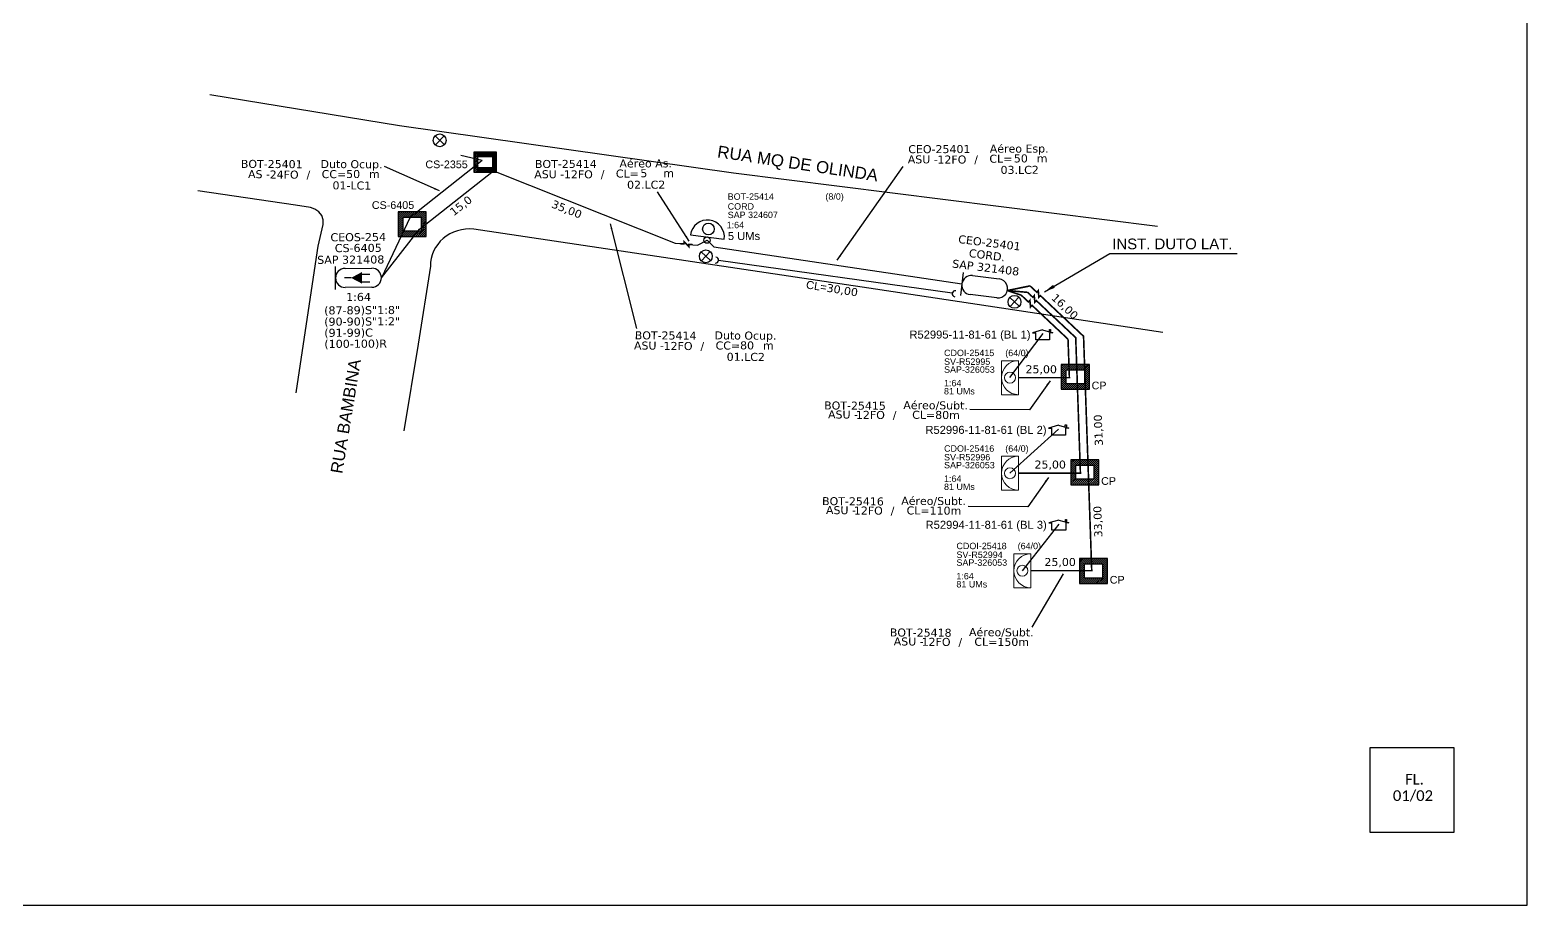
# Model space of a CAD drawing. Extents: x -4 to 1788, y 1 to 595.
# Drawn here: x 416.7 to 837.2, y 1.3 to 247 of the extents above; entities that cross this region are included whole.
import ezdxf
from ezdxf.enums import TextEntityAlignment as Align

# ---------------------------------------------------------------- set-up
doc = ezdxf.new("R2010")
doc.units = 0
for name, color, linetype in [('10.1-Caixas Subterrâneas', 5, 'Continuous'), ('20.4-CEOS', 1, 'Continuous'), ('20.5-CEO', 1, 'Continuous'), ('CAP a instalar', 1, 'Continuous'), ('label_cabos', 7, 'Continuous'), ('QUADRA', 7, 'Continuous'), ('Subida Lateral', 5, 'Continuous'), ('surveys', 7, 'Continuous'), ('surveys legendas', 7, 'Continuous')]:
    doc.layers.add(name, color=color, linetype=linetype)
for name, color, linetype, lineweight in [("20.0-LEGENDA DOS CDO'S", 1, 'Continuous', 0), ('20.1-CDO_INTERIOR', 1, 'Continuous', 0), ('20.6-CORDOALHA_SUPORTE', 7, 'Continuous', 25), ('CORDOALHA_SUPORTE', 7, 'Continuous', 25), ('Segmento Logradouro Texto', 238, 'Continuous', 0)]:
    doc.layers.add(name, color=color, linetype=linetype, lineweight=lineweight)
doc.layers.add('DROP DE CLIENTE', color=140, linetype='Continuous', plot=False)
doc.styles.add('ARIAL', font='arial.ttf')
doc.styles.add('DIGICADE', font='arial.ttf')
doc.styles.add('ROMANS', font='arial.ttf')
doc.styles.add('siredit', font='verdana.ttf')
doc.styles.add('WMF-Calibri0', font='calibri.ttf')
doc.linetypes.add('FENCELINE1', pattern='A,0.25,-0.1,[133,ltypeshp.shx,S=0.1,R=0,X=-0.1,Y=0],-0.1,1', length=1.45)
doc.dimstyles.new('CC', dxfattribs={"dimtxt": 1, "dimasz": 2, "dimexe": 0.18, "dimexo": 0.0625, "dimgap": 0.09, "dimtad": 0, "dimdec": 0, "dimrnd": 1, "dimzin": 0, "dimdsep": 46, "dimtxsty": 'siredit', "dimblk": 'NONE', "dimcen": 0, "dimse1": 1, "dimse2": 1, "dimsd1": 1, "dimsd2": 1, "dimclrt": 7, "dimadec": 0, "dimazin": 0, "dimtfac": 1, "dimtdec": 0, "dimtofl": 0, "dimtmove": 0, "dimatfit": 3, "dimfxl": 0, "dimtolj": 1, "dimtzin": 0, "dimarcsym": 0})
doc.dimstyles.new('CL', dxfattribs={"dimtxt": 1, "dimasz": 2, "dimexe": 0.18, "dimexo": 0.0625, "dimgap": 0.09, "dimtad": 0, "dimdec": 0, "dimrnd": 1, "dimzin": 0, "dimdsep": 46, "dimtxsty": 'siredit', "dimblk": 'NONE', "dimcen": 0, "dimse1": 1, "dimse2": 1, "dimsd1": 1, "dimsd2": 1, "dimclrt": 7, "dimadec": 0, "dimazin": 0, "dimtfac": 1, "dimtdec": 0, "dimtofl": 0, "dimtmove": 0, "dimatfit": 3, "dimfxl": 0, "dimtolj": 1, "dimtzin": 0, "dimarcsym": 0})

# ---------------------------------------------------------------- blocks, each defined once
blk = doc.blocks.new('SURVEY_SURVEY')
for p, q in [((0, 0.0000127), (-0.0000126, 0.000009)), ((-0.0000126, 0.000009), (-0.0000086, 0.000009)), ((-0.0000086, 0), (-0.0000086, 0.000009)), ((0.0000086, 0), (-0.0000086, 0)), ((0, 0.0000127), (0.0000126, 0.000009)), ((0.0000084, 0.0000132), (0.0000098, 0.0000132)), ((0.0000084, 0.0000103), (0.0000084, 0.0000132)), ((0.0000126, 0.000009), (0.0000086, 0.000009)), ((0.0000086, 0.000009), (0.0000086, 0)), ((0.0000098, 0.0000132), (0.0000098, 0.0000099))]:
    blk.add_line(p, q)
blk = doc.blocks.new('*X47')
at = {"color": 0, "linetype": 'Continuous'}
for p, q in [((-1.25, 0.34099), (-0.49099, 1.1)), ((-1.25, 0.517767), (-0.667767, 1.1)), ((-1.25, 0.694544), (-0.844544, 1.1)), ((-1.25, 0.87132), (-1.02132, 1.1)), ((-1.25, 1.048097), (-1.198097, 1.1)), ((-1.25, 0.164214), (-0.8035, 0.610714)), ((-1.25, -0.012563), (-0.8035, 0.433937)), ((-1.25, -0.18934), (-0.8035, 0.25716)), ((-1.25, -0.366117), (-0.8035, 0.080383)), ((-0.789214, 0.625), (-0.314214, 1.1)), ((-0.612437, 0.625), (-0.137437, 1.1)), ((-0.43566, 0.625), (0.03934, 1.1)), ((-0.258883, 0.625), (0.216117, 1.1)), ((-0.082107, 0.625), (0.392893, 1.1)), ((0.09467, 0.625), (0.56967, 1.1)), ((0.271447, 0.625), (0.746447, 1.1)), ((0.448223, 0.625), (0.923223, 1.1)), ((0.625, 0.625), (1.1, 1.1)), ((0.801777, 0.625), (1.25, 1.073223)), ((0.8035, 0.449947), (1.25, 0.896447)), ((0.8035, 0.27317), (1.25, 0.71967)), ((0.8035, 0.096393), (1.25, 0.542893)), ((0.8035, -0.080383), (1.25, 0.366117)), ((0.8035, -0.25716), (1.25, 0.18934)), ((0.8035, -0.433937), (1.25, 0.012563)), ((-1.25, -0.542893), (-0.8035, -0.096393)), ((-1.25, -0.71967), (-0.8035, -0.27317)), ((-1.25, -0.896447), (-0.8035, -0.449947)), ((-1.25, -1.073223), (-0.801777, -0.625)), ((-1.1, -1.1), (-0.625, -0.625)), ((-0.923223, -1.1), (-0.448223, -0.625)), ((-0.746447, -1.1), (-0.271447, -0.625)), ((-0.56967, -1.1), (-0.09467, -0.625)), ((-0.392893, -1.1), (0.082107, -0.625)), ((-0.216117, -1.1), (0.258883, -0.625)), ((-0.03934, -1.1), (0.43566, -0.625)), ((0.137437, -1.1), (0.612437, -0.625)), ((0.314214, -1.1), (0.789214, -0.625)), ((0.49099, -1.1), (1.25, -0.34099)), ((0.667767, -1.1), (1.25, -0.517767)), ((0.8035, -0.610714), (1.25, -0.164214)), ((0.844544, -1.1), (1.25, -0.694544)), ((1.02132, -1.1), (1.25, -0.87132)), ((1.198097, -1.1), (1.25, -1.048097))]:
    blk.add_line(p, q, dxfattribs=at)
blk = doc.blocks.new('_None')
blk = doc.blocks.new('*U51')
at = {"layer": '20.4-CEOS', "color": 7, "style": 'siredit'}
for tag, p in [('FIBRAS_SPLITTER', (0, 0)), ('FIBRAS_TOP_C', (0, -4.13)), ('RESERVA_FINAIS', (0, -5.46))]:
    blk.add_attdef(tag, p, '', height=1.01, dxfattribs=at)
for tag, p, flags in [('ID_ATIVIDADE', (0, -6.77), 3), ('FATOR', (0, -8.09), 1), ('QTDE', (0, -9.4), 1), ('FID', (0, -10.71), 1)]:
    blk.add_attdef(tag, p, '', height=1.01, dxfattribs=dict(at, flags=flags))
blk = doc.blocks.new('*U52')
at = {"layer": '20.4-CEOS', "color": 7, "style": 'siredit'}
blk.add_attdef('FIBRAS_SPLITTER', (0, 0), '', height=1.01, dxfattribs=at)
for tag, p, flags in [('ID_ATIVIDADE', (0, -1.48), 3), ('FATOR', (0, -2.79), 1), ('QTDE', (0, -4.11), 1), ('FID', (0, -5.42), 1)]:
    blk.add_attdef(tag, p, '', height=1.01, dxfattribs=dict(at, flags=flags))
blk = doc.blocks.new('Inst CDOE-8 CAIXA DIST OPT CDOE 48F_8D C_SPL OPTAP')
at = {"layer": "20.0-LEGENDA DOS CDO'S", "color": 0, "style": 'ARIAL'}
for tag, p, height in [('FID', (0.12, 5.25), 0.8), ('SAP', (0.12, 2.96), 0.8), ('CORDOALHA', (0.12, 4.02), 0.8), ('1:XX', (-0.01, 1.7), 0.8), ('UMS', (0.14, 0.22), 1)]:
    blk.add_attdef(tag, p, '', height=height, rotation=0.118, dxfattribs=at)
at = {"layer": "20.0-LEGENDA DOS CDO'S", "color": 0}
for tag, p, style, flags in [('ID_ATIVIDADE', (0.12, 6.47), 'ARIAL', 3), ('FATOR', (7.92, 6.47), 'ARIAL', 1), ('QTDE', (0.23, -0.97), 'DIGICADE', 3)]:
    blk.add_attdef(tag, p, '', height=0.8, rotation=0.118, dxfattribs=dict(at, style=style, flags=flags))
at = {"layer": "20.0-LEGENDA DOS CDO'S", "color": 0, "style": 'ARIAL'}
blk.add_attdef('FIBRAS_UTILIZADAS', text='', height=0.8, rotation=0.118, dxfattribs=at).set_placement((13.48, 5.26), align=Align.CENTER)
blk = doc.blocks.new('Inst CORD ALUMINIO 4.8 MM 3F(sem recursos)')
at = {"layer": '20.6-CORDOALHA_SUPORTE', "color": 0, "lineweight": 0, "style": 'ROMANS'}
blk.add_attdef('LANCE', text='', height=1, dxfattribs=at).set_placement((-0.54, -2.21), align=Align.RIGHT)
at = {"layer": '20.6-CORDOALHA_SUPORTE', "color": 0, "style": 'siredit'}
blk.add_attdef('QTDE', (-0.54, -2.21), '', height=1, rotation=359.69, dxfattribs=at)
at = {"layer": '20.6-CORDOALHA_SUPORTE', "color": 0, "lineweight": 0, "style": 'ROMANS'}
for tag, p, flags in [('FATOR', (-5.2, -4.44), 3), ('ID_ATIVIDADE', (-5.2, -6.67), 3), ('FID', (-5.2, -8.9), 1)]:
    blk.add_attdef(tag, p, '', height=1, dxfattribs=dict(at, flags=flags))
blk = doc.blocks.new('Inst CB AS CFOA-SM-ASU-120-S-12')
at = {"layer": 'label_cabos', "color": 0, "style": 'siredit'}
for tag, flags, p in [('ID_ATIVIDADE', 3, (1.31, 2.67)), ('FATOR', 1, (11.56, 2.55))]:
    blk.add_attdef(tag, text='', height=1, rotation=359.69, dxfattribs=dict(at, flags=flags)).set_placement(p, align=Align.MIDDLE_CENTER)
for tag, p in [('TIPO_CABO', (1.26, 0)), ('DESTINO_CABO', (3.13, 1.26)), ('CABO', (4.69, -0.05)), ('/', (7.71, -0.05)), ('LANCE', (10.81, 0)), ('TIPO_CABO', (13.11, 1.24)), ('UND', (15.96, 0)), ('FID', (13.15, -1.41))]:
    blk.add_attdef(tag, text='', height=1, rotation=359.69, dxfattribs=at).set_placement(p, align=Align.MIDDLE_CENTER)
blk.add_attdef('QTDE', (12.43, -0.47), '', height=1, rotation=359.69, dxfattribs=at)
blk = doc.blocks.new('Inst CB DT OCUP CFOA-SM-AS-80-TS-24')
at = {"layer": 'label_cabos', "color": 0, "style": 'siredit'}
for tag, flags, p in [('ID_ATIVIDADE', 3, (1.31, 2.67)), ('FATOR', 1, (11.56, 2.55))]:
    blk.add_attdef(tag, text='', height=1, rotation=359.69, dxfattribs=dict(at, flags=flags)).set_placement(p, align=Align.MIDDLE_CENTER)
for tag, p in [('TIPO_CABO', (1.76, 0)), ('DESTINO_CABO', (3.13, 1.26)), ('CABO', (4.69, -0.05)), ('/', (7.71, -0.05)), ('LANCE', (10.91, 0)), ('TIPO_CABO', (13.11, 1.24)), ('UND', (15.96, 0)), ('FID', (13.15, -1.41))]:
    blk.add_attdef(tag, text='', height=1, rotation=359.69, dxfattribs=at).set_placement(p, align=Align.MIDDLE_CENTER)
blk.add_attdef('QTDE', (12.43, -0.47), '', height=1, rotation=359.69, dxfattribs=at)
blk = doc.blocks.new('Inst CB DT OCUP CFOA-SM-ASU-120-S-12')
at = {"layer": 'label_cabos', "color": 0, "style": 'siredit'}
for tag, flags, p in [('ID_ATIVIDADE', 3, (1.31, 2.67)), ('FATOR', 1, (11.56, 2.55))]:
    blk.add_attdef(tag, text='', height=1, rotation=359.69, dxfattribs=dict(at, flags=flags)).set_placement(p, align=Align.MIDDLE_CENTER)
for tag, p in [('TIPO_CABO', (1.26, 0)), ('DESTINO_CABO', (3.13, 1.26)), ('CABO', (4.69, -0.05)), ('/', (7.71, -0.05)), ('LANCE', (10.91, 0)), ('TIPO_CABO', (13.11, 1.24)), ('UND', (15.96, 0)), ('FID', (13.15, -1.41))]:
    blk.add_attdef(tag, text='', height=1, rotation=359.69, dxfattribs=at).set_placement(p, align=Align.MIDDLE_CENTER)
blk.add_attdef('QTDE', (12.43, -0.47), '', height=1, rotation=359.69, dxfattribs=at)
blk = doc.blocks.new('Inst CB ESP CFOA-SM-ASU-120-S-12')
at = {"layer": 'label_cabos', "color": 0, "style": 'siredit'}
for tag, flags, p in [('ID_ATIVIDADE', 3, (1.31, 2.67)), ('FATOR', 1, (11.56, 2.55))]:
    blk.add_attdef(tag, text='', height=1, rotation=359.69, dxfattribs=dict(at, flags=flags)).set_placement(p, align=Align.MIDDLE_CENTER)
for tag, p in [('TIPO_CABO', (1.26, 0)), ('DESTINO_CABO', (3.13, 1.26)), ('CABO', (4.69, -0.05)), ('/', (7.71, -0.05)), ('LANCE', (10.81, 0)), ('TIPO_CABO', (13.11, 1.24)), ('UND', (15.96, 0)), ('FID', (13.15, -1.41))]:
    blk.add_attdef(tag, text='', height=1, rotation=359.69, dxfattribs=at).set_placement(p, align=Align.MIDDLE_CENTER)
blk.add_attdef('QTDE', (12.43, -0.47), '', height=1, rotation=359.69, dxfattribs=at)
blk = doc.blocks.new('LEGENDA DOS CABOS')
at = {"layer": 'label_cabos', "color": 0, "style": 'siredit'}
for tag, p in [('ID', (4.24, 1.63)), ('XX', (14.31, 1.67)), ('TIPO_CABO', (2.74, 0.52)), ('CABO', (6.16, 0.47)), ('/', (9.19, 0.47)), ('METROS', (14.36, 0.47))]:
    blk.add_attdef(tag, text='', height=1, rotation=359.69, dxfattribs=at).set_placement(p, align=Align.MIDDLE_CENTER)

msp = doc.modelspace()

# ---------------------------------------------------------------- linework, layer by layer
for p, q in [((837.17, 1.26), (837.17, 595.26)), ((-3.83, 1.26), (837.17, 1.26))]:
    msp.add_line(p, q)
at = {"color": 1}
for p, q in [((530.44, 217.27), (533.07, 214.81)), ((532.98, 217.35), (530.53, 214.72)), ((605.2, 184.71), (607.82, 182.25)), ((607.74, 184.79), (605.28, 182.16)), ((691.89, 171.91), (694.52, 169.45)), ((694.44, 171.99), (691.98, 169.37))]:
    msp.add_line(p, q, dxfattribs=at)
at = {"color": 0}
msp.add_line((602.22, 189.49), (611.7, 188.3), dxfattribs=at)
msp.add_lwpolyline([(816.67, 45.46), (792.97, 45.46), (792.97, 21.75), (816.67, 21.75)], close=True, dxfattribs=at)
at = {"color": 1}
for centre in [(531.76, 216.04), (606.51, 183.48), (693.21, 170.68)]:
    msp.add_circle(centre, 1.8, dxfattribs=at)
at = {"color": 0}
for centre, radius in [((607.24, 191.14), 1.65), ((606.85, 188.02), 0.884)]:
    msp.add_circle(centre, radius, dxfattribs=at)
msp.add_arc((606.96, 188.89), 4.78, 352.8195, 172.8195, dxfattribs=at)
at = {"layer": '10.1-Caixas Subterrâneas', "color": 30}
for p, q in [((541.39, 212.68), (541.39, 207.11)), ((547.71, 212.68), (541.39, 212.68)), ((542.51, 211.47), (542.51, 211.47)), ((542.51, 208.31), (542.51, 211.47)), ((542.51, 211.47), (546.58, 211.47)), ((546.58, 211.47), (546.58, 208.31)), ((547.71, 207.11), (547.71, 212.68)), ((541.39, 207.11), (547.71, 207.11)), ((546.58, 208.31), (542.51, 208.31)), ((520.06, 195.99), (520.06, 189.03)), ((527.96, 195.99), (520.06, 195.99)), ((521.47, 194.48), (521.47, 194.48)), ((521.47, 190.53), (521.47, 194.48)), ((521.47, 194.48), (526.55, 194.48)), ((526.55, 194.48), (526.55, 190.53)), ((527.96, 189.03), (527.96, 195.99)), ((526.55, 190.53), (521.47, 190.53)), ((520.06, 189.03), (527.96, 189.03)), ((706.33, 153.12), (706.33, 146.17)), ((714.23, 153.12), (706.33, 153.12)), ((707.74, 151.62), (707.74, 151.62)), ((707.74, 147.67), (707.74, 151.62)), ((707.74, 151.62), (712.82, 151.62)), ((712.82, 151.62), (712.82, 147.67)), ((714.23, 146.17), (714.23, 153.12)), ((712.82, 147.67), (707.74, 147.67)), ((706.33, 146.17), (714.23, 146.17)), ((709.01, 126.29), (709.01, 119.33)), ((716.92, 126.29), (709.01, 126.29)), ((716.92, 119.33), (716.92, 126.29)), ((710.42, 124.79), (710.42, 124.79)), ((710.42, 120.84), (710.42, 124.79)), ((710.42, 124.79), (715.5, 124.79)), ((715.5, 124.79), (715.5, 120.84)), ((709.01, 119.33), (716.92, 119.33)), ((715.5, 120.84), (710.42, 120.84)), ((711.43, 98.56), (711.43, 91.6)), ((719.33, 98.56), (711.43, 98.56)), ((712.84, 97.06), (712.84, 97.06)), ((712.84, 93.1), (712.84, 97.06)), ((712.84, 97.06), (717.92, 97.06)), ((717.92, 97.06), (717.92, 93.1)), ((719.33, 91.6), (719.33, 98.56)), ((717.92, 93.1), (712.84, 93.1)), ((711.43, 91.6), (719.33, 91.6))]:
    msp.add_line(p, q, dxfattribs=at)
at = {"layer": '20.1-CDO_INTERIOR', "color": 1, "lineweight": 18}
for points in [[(689.56, 144.61), (689.55, 154.16), (694.33, 154.16), (694.33, 144.61)], [(689.56, 117.76), (689.55, 127.31), (694.33, 127.32), (694.33, 117.76)], [(693.03, 90.39), (693.03, 99.94), (697.81, 99.94), (697.81, 90.39)]]:
    msp.add_lwpolyline(points, close=True, dxfattribs=at)
for centre in [(691.94, 149.39), (691.94, 122.54), (695.42, 95.17)]:
    msp.add_circle(centre, 1.53, dxfattribs=at)
for centre in [(694.33, 149.39), (694.33, 122.54), (697.81, 95.17)]:
    msp.add_arc(centre, 4.78, 90.0276, 270.0276, dxfattribs=at)
at = {"layer": '20.4-CEOS', "color": 7}
for p, q in [((505.17, 180.08), (512.68, 180.12)), ((512.71, 174.76), (505.2, 174.72))]:
    msp.add_line(p, q, dxfattribs=at)
for points in [[(502.52, 174.15), (502.48, 180.61)], [(506.87, 177.41), (505.06, 177.4)], [(509.82, 178.49), (512.1, 178.5)], [(509.84, 176.26), (512.12, 176.27)]]:
    msp.add_lwpolyline(points, dxfattribs=at)
msp.add_lwpolyline([(506.87, 177.41, 0, 3.31, 0), (509.97, 177.43, 3.31, 3.31, 0)], format="xyseb", dxfattribs=at)
for centre, start, end in [((505.18, 177.4), 90.3356, 270.3356), ((512.7, 177.44), 270.3356, 90.3356)]:
    msp.add_arc(centre, 2.68, start, end, dxfattribs=at)
at = {"layer": '20.5-CEO', "color": 5}
for p, q in [((681.42, 178.04), (688.91, 177.12)), ((688.25, 171.78), (680.76, 172.71))]:
    msp.add_line(p, q, dxfattribs=at)
msp.add_lwpolyline([(678.82, 178.92), (678.03, 172.49)], dxfattribs=at)
for centre, start, end in [((681.09, 175.37), 82.9584, 262.9584), ((688.58, 174.45), 262.9584, 82.9584)]:
    msp.add_arc(centre, 2.69, start, end, dxfattribs=at)
at = {"layer": 'CAP a instalar', "color": 7, "linetype": 'FENCELINE1', "ltscale": 3}
for p, q in [((523.46, 194.49), (543.7, 210.45)), ((537.69, 211.9), (543.7, 210.45)), ((526.1, 191.13), (546.84, 207.48)), ((546.84, 207.48), (597.91, 187.14)), ((523.46, 194.49), (515.38, 177.46)), ((515.38, 177.46), (526.1, 191.13)), ((597.91, 187.14), (599.24, 187.03)), ((602.82, 186.74), (604.16, 186.63)), ((604.16, 186.63), (606.85, 188.02)), ((606.85, 188.02), (608.74, 186.11)), ((608.74, 186.11), (678.42, 175.7))]:
    msp.add_line(p, q, dxfattribs=at)
at = {"layer": 'CAP a instalar', "linetype": 'FENCELINE1', "ltscale": 3, "const_width": 0.45}
for points in [[(691.2, 173.86), (697.57, 175.16)], [(691.2, 173.86), (695.11, 172.54)], [(691.2, 173.86), (696.87, 173.35)], [(695.11, 172.54), (696.29, 171.43)], [(697.51, 172.75), (696.87, 173.35)], [(697.57, 175.16), (698.64, 174.15)], [(694.33, 122.54), (711.72, 122.54), (710.4, 160.62), (700.12, 170.29)], [(701.26, 171.69), (712.6, 161.01), (714.9, 95.17), (697.81, 95.17)], [(698.91, 168.96), (708.24, 160.18)], [(694.33, 149.39), (708.62, 149.39), (708.24, 160.18)]]:
    msp.add_lwpolyline(points, dxfattribs=at)
at = {"layer": 'CORDOALHA_SUPORTE', "ltscale": 5}
msp.add_line((675.72, 173.14), (610.11, 182.34), dxfattribs=at)
for centre, start, end in [((609.25, 182.42), 264.8387, 84.8387), ((676.56, 172.97), 79.1919, 259.1919)]:
    msp.add_arc(centre, 0.857, start, end, dxfattribs=at)
at = {"layer": 'DROP DE CLIENTE'}
for points in [[(691.94, 149.39), (701.23, 161.76)], [(691.94, 122.54), (705.58, 134.88)], [(695.42, 95.17), (705.71, 108.22)]]:
    msp.add_lwpolyline(points, dxfattribs=at)
at = {"layer": 'label_cabos', "color": 2}
msp.add_lwpolyline([(723.02, 184.24), (755.75, 184.24)], dxfattribs=at)
at = {"layer": 'QUADRA', "color": 4}
for points in [[(467.24, 228.9), (520.48, 220.2), (614.32, 206.91), (733.33, 191.9)], [(491.43, 145.13), (492.4, 151.42), (497.65, 186.33), (499, 192.43), (499, 193.71), (498.61, 194.93), (497.81, 195.97), (496.7, 196.73), (495.43, 197.14), (491.21, 197.81), (463.8, 201.85)], [(734.91, 162.09), (652.3, 174.56), (541.33, 191.13), (540.17, 191.18), (538.99, 191.11), (537.85, 190.93), (536.72, 190.63), (535.65, 190.24), (534.6, 189.74), (533.62, 189.14), (532.73, 188.46), (531.91, 187.68), (531.2, 186.83), (530.58, 185.91), (530.04, 184.95), (529.64, 183.93), (529.35, 182.9), (529.19, 181.82), (529.13, 180.74), (525.68, 158.78), (521.7, 134.44)]]:
    msp.add_lwpolyline(points, dxfattribs=at)
at = {"layer": 'QUADRA'}
for points in [[(491.43, 145.13), (492.4, 151.42), (497.65, 186.33), (499, 192.43), (499, 193.71), (498.61, 194.93), (497.81, 195.97), (496.7, 196.73), (495.43, 197.14), (491.21, 197.81), (463.8, 201.85)], [(734.91, 162.09), (652.3, 174.56), (541.33, 191.13), (540.17, 191.18), (538.99, 191.11), (537.85, 190.93), (536.72, 190.63), (535.65, 190.24), (534.6, 189.74), (533.62, 189.14), (532.73, 188.46), (531.91, 187.68), (531.2, 186.83), (530.58, 185.91), (530.04, 184.95), (529.64, 183.93), (529.35, 182.9), (529.19, 181.82), (529.13, 180.74), (525.68, 158.78), (521.7, 134.44)]]:
    msp.add_lwpolyline(points, dxfattribs=at)
at = {"layer": 'Subida Lateral', "color": 5, "const_width": 0.45}
for points in [[(599.24, 187.03), (600.36, 186.94), (600.41, 187.56), (601.71, 186.2), (601.73, 186.82), (602.82, 186.74)], [(697.51, 172.75), (698.33, 171.99), (698.75, 172.44), (698.91, 170.57), (699.32, 171.04), (700.12, 170.29)], [(698.64, 174.15), (699.47, 173.39), (699.88, 173.84), (700.05, 171.97), (700.46, 172.44), (701.26, 171.69)], [(696.29, 171.43), (697.11, 170.66), (697.53, 171.12), (697.7, 169.24), (698.11, 169.72), (698.91, 168.96)]]:
    msp.add_lwpolyline(points, dxfattribs=at)

# ---------------------------------------------------------------- block references
at = {"color": 0, "lineweight": 0, "xscale": 2.24774161686832, "yscale": 2.24774161686832, "zscale": 2.24774161686832, "rotation": 351.1931161275299}
msp.add_blockref('Inst CORD ALUMINIO 4.8 MM 3F(sem recursos)', (642.27, 178.29), dxfattribs=at).add_auto_attribs({'QTDE': '30,00', 'LANCE': 'CL='})
at = {"layer": '10.1-Caixas Subterrâneas', "color": 30, "rotation": 180.0000000000633}
for p, xscale, yscale, zscale in [((544.55, 209.89), 2.530175276223684, 2.530175276223684, 5.060350552447368), ((524.01, 192.51), 3.162719095279606, 3.162719095279606, 6.325438190559211), ((710.28, 149.65), 3.162719095279606, 3.162719095279606, 6.325438190559211), ((712.96, 122.81), 3.162719095279606, 3.162719095279606, 6.325438190559211), ((715.38, 95.08), 3.162719095279606, 3.162719095279606, 6.325438190559211)]:
    msp.add_blockref('*X47', p, dxfattribs=dict(at, xscale=xscale, yscale=yscale, zscale=zscale))
at = {"layer": "20.0-LEGENDA DOS CDO'S", "color": 7, "lineweight": 0, "xscale": 2.24774161686832, "yscale": 2.24774161686832, "zscale": 2.24774161686832}
msp.add_blockref('Inst CDOE-8 CAIXA DIST OPT CDOE 48F_8D C_SPL OPTAP', (612.38, 187.54), dxfattribs=at).add_auto_attribs({'FID': 'BOT-25414', 'CORDOALHA': 'CORD', 'SAP': 'SAP 324607', '1:XX': '1:64', 'UMS': '5 UMs', 'FIBRAS_UTILIZADAS': '(8/0)'})
at = {"layer": '20.4-CEOS', "color": 0, "lineweight": 0}
ref = msp.add_blockref('*U51', (499.31, 167.14), dxfattribs=dict(at, xscale=2.24774161686832, yscale=2.24774161686832, zscale=2.24774161686832, rotation=0.3355831770143101))
ref.add_attrib('FIBRAS_SPLITTER', '(87-89)S"1:8"', (499.31, 167.14), dxfattribs={"color": 7, "height": 2.2695, "rotation": 0.3356, "style": 'siredit'})
ref.add_attrib('FIBRAS_TOP_C', '(91-99)C', (499.34, 160.84), dxfattribs={"color": 7, "height": 2.269, "rotation": 0.3356, "style": 'siredit'})
ref.add_attrib('RESERVA_FINAIS', '(100-100)R', (499.36, 157.73), dxfattribs={"color": 7, "height": 2.269, "rotation": 0.3356, "style": 'siredit'})
at = {"layer": '20.4-CEOS', "color": 0, "lineweight": 0, "xscale": 2.24774161686832, "yscale": 2.24774161686832, "zscale": 2.24774161686832, "rotation": 0.3355831770143101}
msp.add_blockref('*U52', (499.32, 163.97), dxfattribs=at).add_auto_attribs({'FIBRAS_SPLITTER': '(90-90)S"1:2"'})
at = {"layer": 'label_cabos', "color": 2}
ref = msp.add_blockref('Inst CB ESP CFOA-SM-ASU-120-S-12', (665.08, 210.69), dxfattribs=dict(at, xscale=2.247741616868319, yscale=2.247741616868319, zscale=2.247741616868319, rotation=0.4634636605450995))
ref.add_attrib('DESTINO_CABO', 'CEO-25401', dxfattribs={"color": 0, "height": 2.248, "rotation": 0.1535, "style": 'siredit'}).set_placement((672.1, 213.58), align=Align.MIDDLE_CENTER)
ref.add_attrib('TIPO_CABO', 'Aéreo Esp.', dxfattribs={"color": 0, "height": 2.248, "rotation": 0.1535, "style": 'siredit'}).set_placement((694.52, 213.72), align=Align.MIDDLE_CENTER)
ref.add_attrib('CABO', '12FO', dxfattribs={"color": 0, "height": 2.248, "rotation": 0.1535, "style": 'siredit'}).set_placement((675.62, 210.65), align=Align.MIDDLE_CENTER)
ref.add_attrib('/', '/', dxfattribs={"color": 0, "height": 2.25, "rotation": 0.1535, "style": 'siredit'}).set_placement((682.42, 210.71), align=Align.MIDDLE_CENTER)
ref.add_attrib('TIPO_CABO', 'ASU - ', dxfattribs={"color": 0, "height": 2.248, "rotation": 0.1535, "style": 'siredit'}).set_placement((667.92, 210.7), align=Align.MIDDLE_CENTER)
ref.add_attrib('FID', '03.LC2', dxfattribs={"color": 0, "height": 2.248, "rotation": 0.1535, "style": 'siredit'}).set_placement((694.66, 207.75), align=Align.MIDDLE_CENTER)
ref.add_attrib('LANCE', 'CL=', dxfattribs={"color": 0, "height": 2.248, "rotation": 0.1535, "style": 'siredit'}).set_placement((689.38, 210.89), align=Align.MIDDLE_CENTER)
ref.add_attrib('QTDE', '50', (693.03, 209.84), dxfattribs={"color": 0, "height": 2.248, "rotation": 0.1535, "style": 'siredit'})
ref.add_attrib('UND', 'm', dxfattribs={"color": 0, "height": 2.25, "rotation": 0.1535, "style": 'siredit'}).set_placement((700.96, 210.98), align=Align.MIDDLE_CENTER)
at = {"layer": 'label_cabos', "color": 2, "lineweight": 0}
ref = msp.add_blockref('Inst CB DT OCUP CFOA-SM-AS-80-TS-24', (477.54, 206.55), dxfattribs=dict(at, xscale=2.24774161686832, yscale=2.24774161686832, zscale=2.24774161686832))
ref.add_attrib('DESTINO_CABO', 'BOT-25401', dxfattribs={"color": 0, "height": 2.248, "rotation": 359.69, "style": 'siredit'}).set_placement((484.58, 209.39), align=Align.MIDDLE_CENTER)
ref.add_attrib('CABO', '24FO', dxfattribs={"color": 0, "height": 2.248, "rotation": 359.69, "style": 'siredit'}).set_placement((488.07, 206.43), align=Align.MIDDLE_CENTER)
ref.add_attrib('TIPO_CABO', 'Duto Ocup.', dxfattribs={"color": 0, "height": 2.248, "rotation": 359.69, "style": 'siredit'}).set_placement((507, 209.35), align=Align.MIDDLE_CENTER)
ref.add_attrib('/', '/', dxfattribs={"color": 0, "height": 2.25, "rotation": 359.69, "style": 'siredit'}).set_placement((494.88, 206.43), align=Align.MIDDLE_CENTER)
ref.add_attrib('TIPO_CABO', 'AS - ', dxfattribs={"color": 0, "height": 2.248, "rotation": 359.69, "style": 'siredit'}).set_placement((481.5, 206.54), align=Align.MIDDLE_CENTER)
ref.add_attrib('FID', '01-LC1', dxfattribs={"color": 0, "height": 2.248, "rotation": 359.69, "style": 'siredit'}).set_placement((507.09, 203.37), align=Align.MIDDLE_CENTER)
ref.add_attrib('LANCE', 'CC=', dxfattribs={"color": 0, "height": 2.248, "rotation": 359.69, "style": 'siredit'}).set_placement((502.06, 206.55), align=Align.MIDDLE_CENTER)
ref.add_attrib('QTDE', '50', (505.47, 205.48), dxfattribs={"color": 0, "height": 2.248, "rotation": 359.69, "style": 'siredit'})
ref.add_attrib('UND', 'm', dxfattribs={"color": 0, "height": 2.25, "rotation": 359.69, "style": 'siredit'}).set_placement((513.42, 206.55), align=Align.MIDDLE_CENTER)
at = {"layer": 'label_cabos', "color": 2}
ref = msp.add_blockref('Inst CB AS CFOA-SM-ASU-120-S-12', (560.17, 206.52), dxfattribs=dict(at, xscale=2.247741616868319, yscale=2.247741616868319, zscale=2.247741616868319, rotation=0.4634636605450999))
ref.add_attrib('DESTINO_CABO', 'BOT-25414', dxfattribs={"color": 0, "height": 2.248, "rotation": 0.1535, "style": 'siredit'}).set_placement((567.18, 209.42), align=Align.MIDDLE_CENTER)
ref.add_attrib('TIPO_CABO', 'Aéreo As.', dxfattribs={"color": 0, "height": 2.248, "rotation": 0.1535, "style": 'siredit'}).set_placement((589.61, 209.56), align=Align.MIDDLE_CENTER)
ref.add_attrib('CABO', '12FO', dxfattribs={"color": 0, "height": 2.248, "rotation": 0.1535, "style": 'siredit'}).set_placement((570.7, 206.49), align=Align.MIDDLE_CENTER)
ref.add_attrib('/', '/', dxfattribs={"color": 0, "height": 2.25, "rotation": 0.1535, "style": 'siredit'}).set_placement((577.51, 206.54), align=Align.MIDDLE_CENTER)
ref.add_attrib('TIPO_CABO', 'ASU - ', dxfattribs={"color": 0, "height": 2.248, "rotation": 0.1535, "style": 'siredit'}).set_placement((563.01, 206.53), align=Align.MIDDLE_CENTER)
ref.add_attrib('FID', '02.LC2', dxfattribs={"color": 0, "height": 2.248, "rotation": 0.1535, "style": 'siredit'}).set_placement((589.75, 203.58), align=Align.MIDDLE_CENTER)
ref.add_attrib('LANCE', 'CL=', dxfattribs={"color": 0, "height": 2.248, "rotation": 0.1535, "style": 'siredit'}).set_placement((584.46, 206.72), align=Align.MIDDLE_CENTER)
ref.add_attrib('QTDE', '5', (588.11, 205.68), dxfattribs={"color": 0, "height": 2.25, "rotation": 0.1535, "style": 'siredit'})
ref.add_attrib('UND', 'm', dxfattribs={"color": 0, "height": 2.25, "rotation": 0.1535, "style": 'siredit'}).set_placement((596.05, 206.81), align=Align.MIDDLE_CENTER)
at = {"layer": 'label_cabos', "color": 2, "lineweight": 0}
ref = msp.add_blockref('Inst CB DT OCUP CFOA-SM-ASU-120-S-12', (588.18, 158.41), dxfattribs=dict(at, xscale=2.24774161686832, yscale=2.24774161686832, zscale=2.24774161686832))
ref.add_attrib('DESTINO_CABO', 'BOT-25414', dxfattribs={"color": 0, "height": 2.248, "rotation": 359.69, "style": 'siredit'}).set_placement((595.22, 161.24), align=Align.MIDDLE_CENTER)
ref.add_attrib('CABO', '12FO', dxfattribs={"color": 0, "height": 2.248, "rotation": 359.69, "style": 'siredit'}).set_placement((598.71, 158.29), align=Align.MIDDLE_CENTER)
ref.add_attrib('TIPO_CABO', 'Duto Ocup.', dxfattribs={"color": 0, "height": 2.248, "rotation": 359.69, "style": 'siredit'}).set_placement((617.64, 161.21), align=Align.MIDDLE_CENTER)
ref.add_attrib('/', '/', dxfattribs={"color": 0, "height": 2.25, "rotation": 359.69, "style": 'siredit'}).set_placement((605.52, 158.29), align=Align.MIDDLE_CENTER)
ref.add_attrib('TIPO_CABO', 'ASU - ', dxfattribs={"color": 0, "height": 2.248, "rotation": 359.69, "style": 'siredit'}).set_placement((591.02, 158.4), align=Align.MIDDLE_CENTER)
ref.add_attrib('FID', '01.LC2', dxfattribs={"color": 0, "height": 2.248, "rotation": 359.69, "style": 'siredit'}).set_placement((617.73, 155.23), align=Align.MIDDLE_CENTER)
ref.add_attrib('LANCE', 'CC=', dxfattribs={"color": 0, "height": 2.248, "rotation": 359.69, "style": 'siredit'}).set_placement((612.7, 158.41), align=Align.MIDDLE_CENTER)
ref.add_attrib('QTDE', '80', (616.12, 157.34), dxfattribs={"color": 0, "height": 2.248, "rotation": 359.69, "style": 'siredit'})
ref.add_attrib('UND', 'm', dxfattribs={"color": 0, "height": 2.25, "rotation": 359.69, "style": 'siredit'}).set_placement((624.06, 158.41), align=Align.MIDDLE_CENTER)
at = {"layer": 'label_cabos', "color": 2, "xscale": 2.24774161686832, "yscale": 2.24774161686832, "zscale": 2.24774161686832}
for p, values in [((638.88, 137.87), {'ID': 'BOT-25415', 'CABO': '12FO', 'METROS': 'CL=80m', 'XX': 'Aéreo/Subt.', '/': '/', 'TIPO_CABO': 'ASU -'}), ((638.3, 111), {'ID': 'BOT-25416', 'CABO': '12FO', 'METROS': 'CL=110m', 'XX': 'Aéreo/Subt.', '/': '/', 'TIPO_CABO': 'ASU -'}), ((657.33, 74.12), {'ID': 'BOT-25418', 'CABO': '12FO', 'METROS': 'CL=150m', 'XX': 'Aéreo/Subt.', '/': '/', 'TIPO_CABO': 'ASU -'})]:
    msp.add_blockref('LEGENDA DOS CABOS', p, dxfattribs=at).add_auto_attribs(values)
at = {"layer": 'surveys', "color": 255, "xscale": 224774.1616868319, "yscale": 224774.1616868319, "zscale": 224774.1616868319}
for p in [(701.1, 159.97), (705.59, 133.2), (705.65, 106.55)]:
    msp.add_blockref('SURVEY_SURVEY', p, dxfattribs=at)

# ---------------------------------------------------------------- texts
at = {"style": 'WMF-Calibri0'}
for s, p in [('FL.', (802.9, 35.09)), ('01/02', (799.48, 30.5))]:
    msp.add_text(s, height=3, dxfattribs=at).set_placement(p)
at = {"layer": '10.1-Caixas Subterrâneas', "color": 30, "style": 'ARIAL'}
for s, p in [('CS-2355', (527.74, 208.22)), ('CS-6405', (512.7, 196.78)), ('CP', (714.86, 146.11)), ('CP', (717.54, 119.28)), ('CP', (719.96, 91.54))]:
    msp.add_text(s, height=2.158, dxfattribs=at).set_placement(p)
at = {"layer": "20.0-LEGENDA DOS CDO'S", "color": 1, "style": 'ARIAL'}
for s, p in [('CDOI-25415', (673.42, 155.44)), ('SAP-326053', (673.42, 150.77)), ('SV-R52995', (673.42, 152.99)), ('1:64', (673.4, 146.96)), ('81 UMs', (673.4, 144.68)), ('CDOI-25416', (673.42, 128.59)), ('SV-R52996', (673.42, 126.14)), ('SAP-326053', (673.42, 123.92)), ('81 UMs', (673.4, 117.84)), ('1:64', (673.4, 120.12)), ('CDOI-25418', (676.9, 101.22)), ('SAP-326053', (676.9, 96.55)), ('SV-R52994', (676.9, 98.76)), ('1:64', (676.88, 92.74)), ('81 UMs', (676.88, 90.46))]:
    msp.add_text(s, height=1.798, rotation=359.9724, dxfattribs=at).set_placement(p)
for p in [(690.75, 155.43), (690.75, 128.58), (694.23, 101.21)]:
    msp.add_text('         (64/0)', height=1.7982, rotation=359.9724, dxfattribs=at).set_placement(p, align=Align.CENTER)
at = {"layer": '20.4-CEOS', "color": 7, "style": 'siredit'}
for s, p in [('CEOS-254', (508.87, 189.99)), ('CS-6405', (508.88, 186.95)), ('SAP 321408', (506.77, 183.67)), ('1:64', (508.96, 173.18))]:
    msp.add_text(s, height=2.269, rotation=0.3356, dxfattribs=at).set_placement(p, align=Align.TOP_CENTER)
at = {"layer": '20.4-CEOS', "color": 5, "style": 'siredit'}
msp.add_text('CEO-25401', height=2.269, rotation=352.9584, dxfattribs=at).set_placement((686.32, 188.4), align=Align.TOP_CENTER)
at = {"layer": '20.5-CEO', "color": 5, "style": 'siredit'}
for s, p in [('CORD.', (685.62, 184.93)), ('SAP 321408', (685.27, 181.44))]:
    msp.add_text(s, height=2.279, rotation=352.9584, dxfattribs=at).set_placement(p, align=Align.TOP_CENTER)
at = {"layer": 'label_cabos', "color": 3, "style": 'siredit'}
for s, rotation, p in [('15,0', 38.2533, (535.7, 194.68)), ('35,00', 338.2867, (562.94, 197.28)), ('16,00', 316.7377, (703.39, 171.58)), ('31,00', 92.1845, (718.03, 130.26)), ('33,00', 92.1845, (717.89, 104.58))]:
    msp.add_text(s, height=2.248, rotation=rotation, dxfattribs=at).set_placement(p)
for p in [(696.3, 150.62), (698.82, 123.86), (701.61, 96.49)]:
    msp.add_text('25,00', height=2.248, dxfattribs=at).set_placement(p)
at = {"layer": 'Segmento Logradouro Texto', "linetype": 'Continuous', "char_height": 3.3716, "attachment_point": 1, "style": 'DIGICADE'}
for s, insert, width, rotation in [('RUA MQ DE OLINDA', (610.07, 214.63), 57.9348, 351.421), ('\\fArial|b0|i0|c0|p34;\\W1.0000000000;\\T1.0000000000;\\o\\lRUA BAMBINA', (501.06, 122.81), 60.5096, 80.6865)]:
    msp.add_mtext(s, dxfattribs=dict(at, insert=insert, width=width, rotation=rotation))
at = {"layer": 'surveys legendas', "color": 2, "style": 'ARIAL'}
msp.add_text('INST. DUTO LAT.', height=3, dxfattribs=at).set_placement((720.66, 185.46))
at = {"layer": 'surveys legendas', "color": 0, "style": 'DIGICADE'}
for s, p in [('R52995-11-81-61 (BL 1)', (663.68, 160.37)), ('R52996-11-81-61 (BL 2)', (668.18, 133.6)), ('R52994-11-81-61 (BL 3)', (668.23, 106.94))]:
    msp.add_text(s, height=2.2477, dxfattribs=at).set_placement(p)

# ---------------------------------------------------------------- leaders
at = {"layer": 'label_cabos', "color": 2, "lineweight": 0}
for points in [[(531.7, 201.86), (516.26, 208.7)], [(643.42, 182.42), (661.96, 208.71)], [(601.81, 187.77), (592.95, 201.59)], [(579.67, 192.63), (586.99, 163.21)], [(703.23, 148.54), (697.46, 140.33), (680.66, 140.42)], [(703.23, 148.54), (697.46, 140.33)], [(702.73, 121.34), (696.95, 113.12), (680.16, 113.22)], [(702.73, 121.34), (696.95, 113.12)], [(706.89, 94.26), (698.07, 79.31)]]:
    msp.add_leader(points, dimstyle='CL', override={"dimasz": 1.5}, dxfattribs=at)
at = {"layer": 'label_cabos', "color": 2}
msp.add_leader([(701.67, 173.52), (720.02, 184.24), (723.02, 184.24)], dimstyle='CC', override={"dimasz": 3}, dxfattribs=at)

doc.saveas('drawing.dxf')
